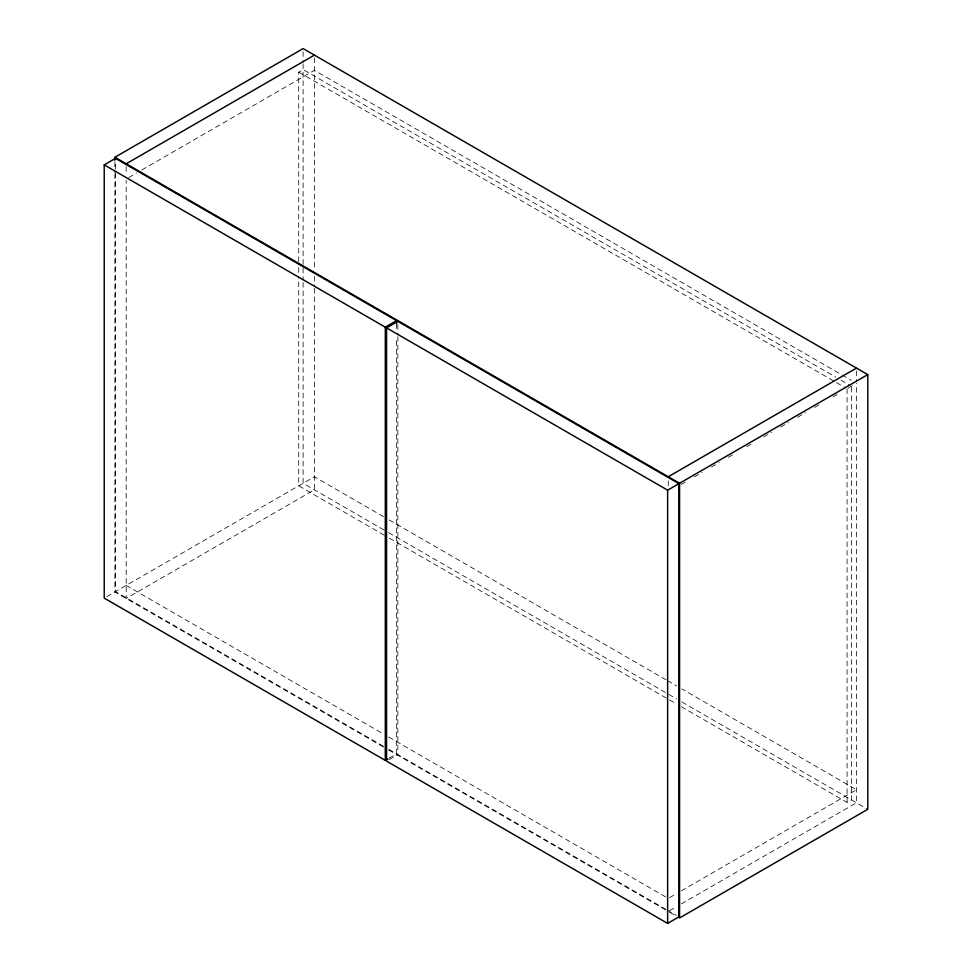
<?xml version="1.0" encoding="UTF-8"?>
<svg xmlns="http://www.w3.org/2000/svg" width="972" height="972" viewBox="0 0 972 972"><rect width="100%" height="100%" fill="white"/><g stroke="black" fill="none" stroke-linecap="round" stroke-linejoin="round"><path stroke-width="0.73" stroke-dasharray="4.86 3.65" d="M298.72 261.553L298.72 72.147L303.106 69.607L835.689 377.087M128.79 177.499L136.639 172.967M141.863 169.954L314.406 70.336L840.731 374.208M106.726 596.662L314.406 476.766L383.964 516.934M681.336 484.433L685.26 482.161M694.409 476.875L702.246 472.356M711.395 467.07L719.244 462.538M728.393 457.265L734.929 453.487M746.69 446.695L751.915 443.682M763.688 436.89L771.525 432.358M780.674 427.073L788.523 422.541M797.672 417.267L805.509 412.736M814.658 407.45L821.194 403.684M832.955 396.892L838.192 393.867M848.179 388.107L855.178 384.062M389.067 758.221L396.588 753.871L396.588 337.296M389.067 759.667L397.852 754.6L665.796 909.294M669.574 897.654L676.111 893.876M681.336 890.862L856.49 789.738L681.919 688.954M681.384 706.753L847.074 802.41L851.472 799.883L851.472 386.2M669.574 910.691L676.111 906.912M681.336 903.899L856.49 802.775L856.49 383.235M842.044 374.973L851.241 380.271M840.95 380.125L850.148 385.447M298.72 72.147L835.24 381.899M836.552 382.664L845.762 387.974M389.213 519.959L666.172 679.853M667.485 680.619L676.67 685.916M383.964 529.971L303.106 483.291L303.106 281.746M388.581 532.632L676.67 698.953M681.834 701.942L867.777 809.299M384.195 535.171L298.72 485.818L298.72 279.742M389.456 538.209L668.238 699.16M669.55 699.925L676.123 703.716M126.178 585.436L383.442 733.969M388.691 736.995L665.638 896.889M383.454 746.289L115.51 591.596L115.51 161.388M388.715 749.327L396.588 753.871M667.108 910.059L676.305 915.369M383.442 747.006L114.89 591.96L114.89 173.927M388.691 750.032L665.638 909.926M669.514 912.173L675.795 915.794M856.49 370.854L856.49 381.717M847.074 388.739L847.074 802.41M668.262 480.909L668.262 487.823M397.852 324.393L397.852 335M397.852 336.506L397.852 754.6M396.588 323.664L396.588 329.727M314.406 57.883L314.406 270.192M314.406 276.255L314.406 286.849M314.406 288.368L314.406 489.803L126.178 598.473L126.178 180.452M303.106 51.625L303.106 62.232M303.106 63.751L303.106 266.705M303.106 268.114L303.106 280.337M298.72 267.616L298.72 278.223M126.178 166.552L126.178 174.851M114.89 161.814L114.89 172.421"/><path stroke-width="1.46" d="M114.89 157.27L303.106 48.6L867.777 374.609L867.777 809.299L679.562 917.969L679.562 483.278L114.89 157.27L114.89 160.295M387.816 758.95L385.301 760.396L104.223 598.12L104.223 164.875L115.51 158.351L396.588 320.639L396.588 323.664M126.178 163.794L314.406 55.125M104.223 164.875L385.301 327.163L396.588 320.639M386.552 327.88L397.852 321.368L678.93 483.643L678.93 916.875L667.63 923.4L386.552 761.125L386.552 327.88L667.63 490.167L678.93 483.643M668.262 476.754L856.49 368.084M679.562 483.278L867.777 374.609M667.63 490.167L667.63 923.4M385.301 327.163L385.301 760.396"/></g></svg>
